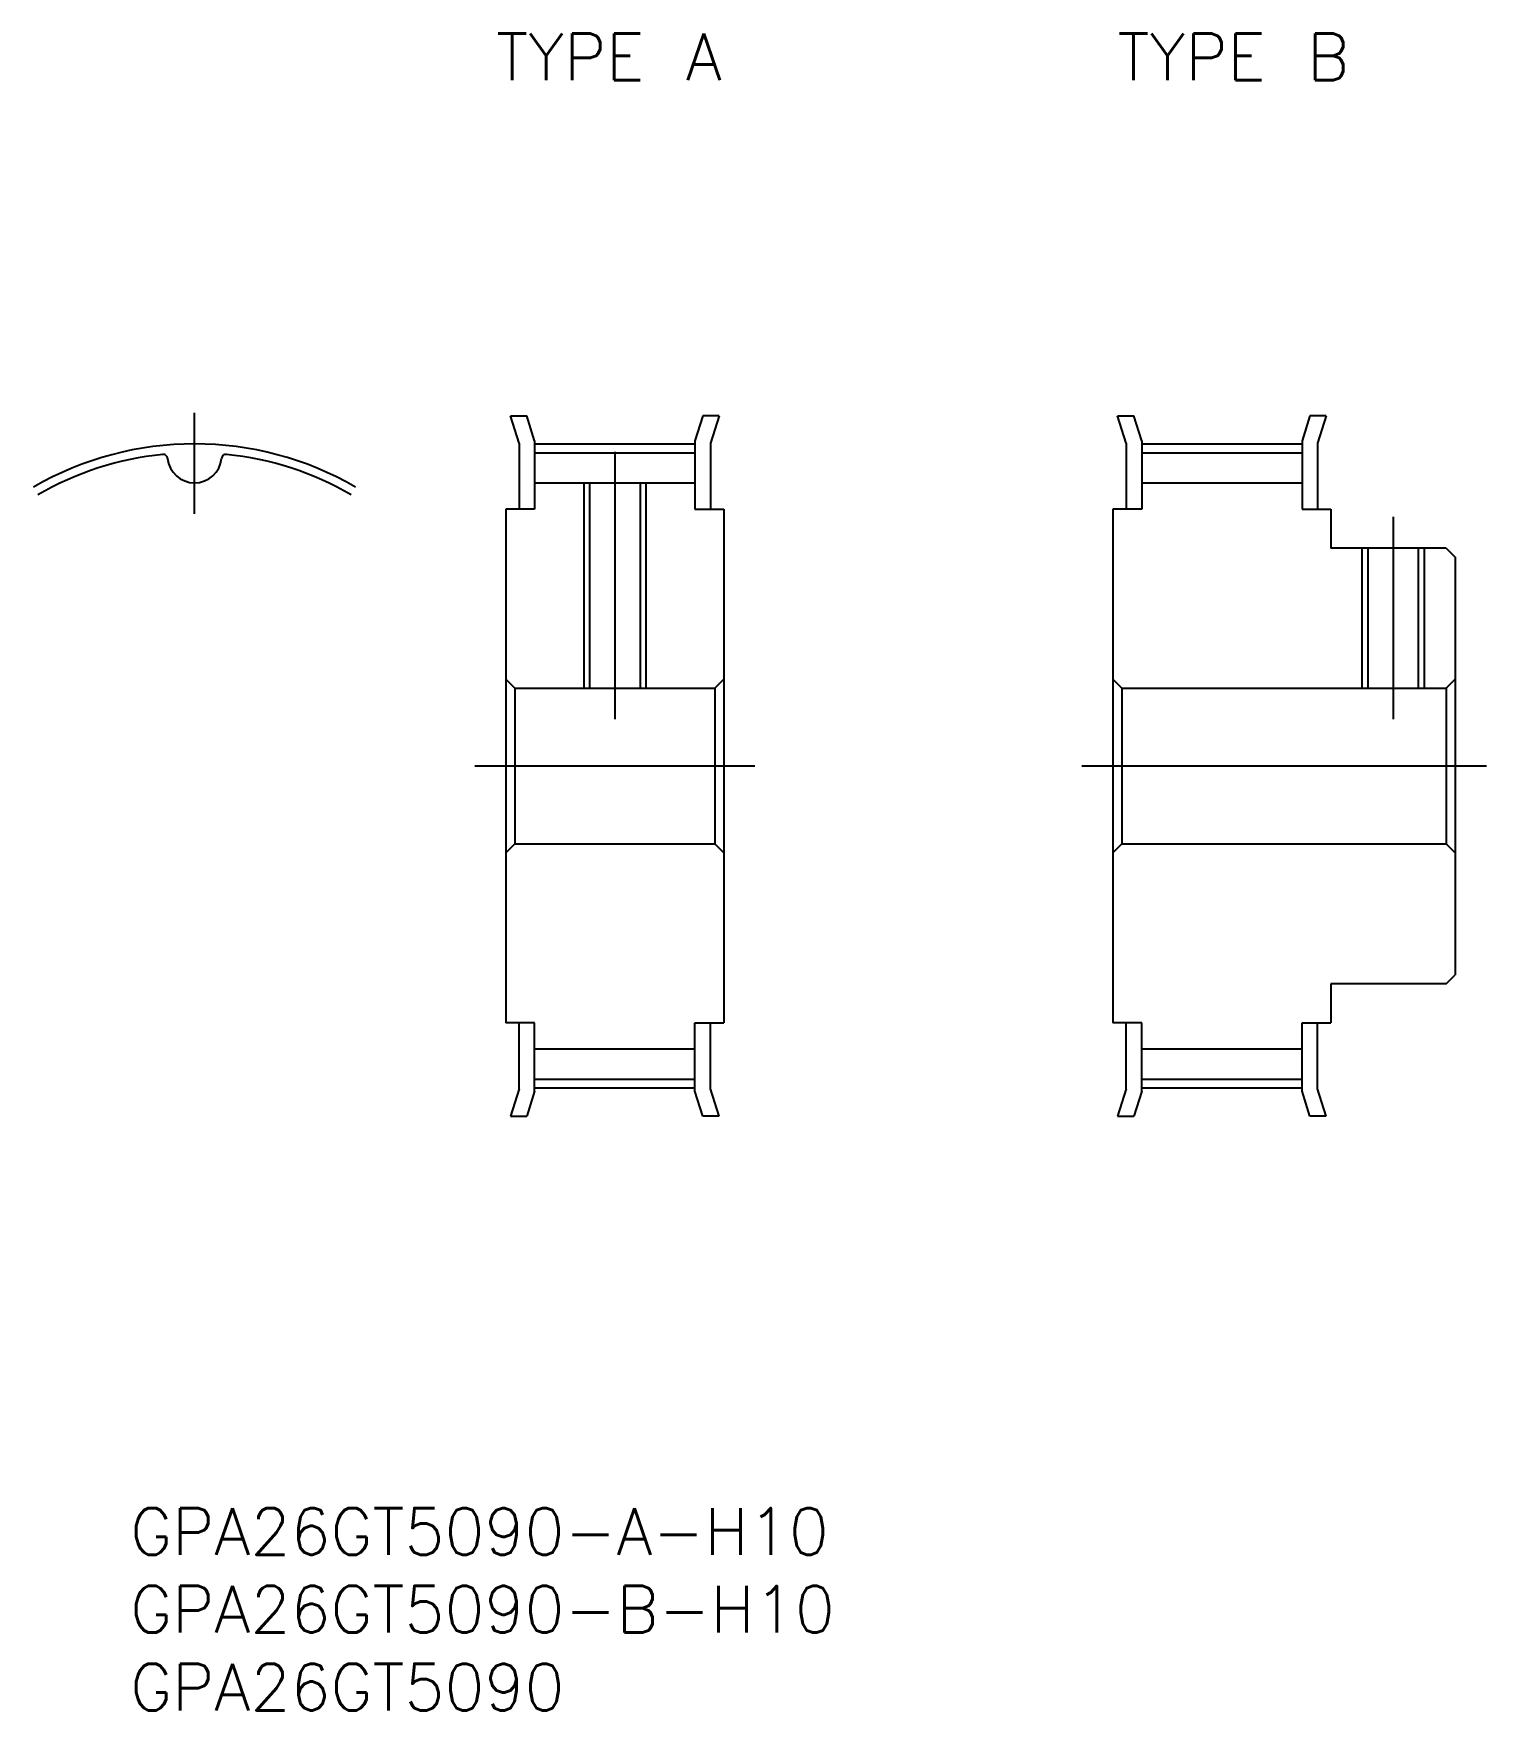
# Model space of a CAD drawing. Extents: x -10 to 83, y -61 to 47.
import ezdxf

# ---------------------------------------------------------------- set-up
doc = ezdxf.new("R2010")
doc.units = 0
doc.linetypes.add('CENTER', pattern=[50.8, 31.75, -6.35, 6.35, -6.35])
doc.layers.get('0').update_dxf_attribs({"linetype": 'CONTINUOUS'})
doc.layers.add('CENTER', color=1, linetype='CONTINUOUS')
doc.styles.get("Standard").update_dxf_attribs({"font": 'txt.shx', "height": 3, "bigfont": 'bigfont.shx'})

# ---------------------------------------------------------------- blocks, each defined once
blk = doc.blocks.new('*U2')
at = {"color": 7, "linetype": 'CONTINUOUS'}
blk.add_text('GPA26GT5090-B-H10', height=3, dxfattribs=at).set_placement((-4.13, -55.69))
blk = doc.blocks.new('*U3')
at = {"color": 7, "linetype": 'CONTINUOUS'}
blk.add_text('GPA26GT5090', height=3, dxfattribs=at).set_placement((-4.13, -60.69))
blk = doc.blocks.new('*U4')
at = {"color": 7, "linetype": 'CONTINUOUS'}
blk.add_text('TYPE A', height=3, dxfattribs=at).set_placement((19.38, 44.06))
blk = doc.blocks.new('*U5')
at = {"color": 7, "linetype": 'CONTINUOUS'}
blk.add_text('TYPE B', height=3, dxfattribs=at).set_placement((59.3, 44.06))
blk = doc.blocks.new('*U6')
at = {"color": 7, "linetype": 'CONTINUOUS'}
blk.add_text('GPA26GT5090-A-H10', height=3, dxfattribs=at).set_placement((-4.13, -50.69))

msp = doc.modelspace()

# ---------------------------------------------------------------- linework, layer by layer
at = {"color": 7, "linetype": 'CONTINUOUS'}
for p, q in [((20.3, 22.5), (21.35, 22.5)), ((20.85, 20.74), (20.3, 22.5)), ((21.85, 20.89), (21.35, 22.5)), ((32.65, 22.5), (32.15, 20.89)), ((33.7, 22.5), (32.65, 22.5)), ((33.7, 22.5), (33.15, 20.74)), ((59.3, 22.5), (60.35, 22.5)), ((59.85, 20.74), (59.3, 22.5)), ((60.85, 20.89), (60.35, 22.5)), ((71.65, 22.5), (71.15, 20.89)), ((72.7, 22.5), (71.65, 22.5)), ((72.7, 22.5), (72.15, 20.74)), ((20.85, 20.74), (20.85, 16.5)), ((21.85, 20.89), (21.85, 16.5)), ((32.15, 20.89), (32.15, 16.5)), ((33.15, 20.74), (33.15, 16.5)), ((59.85, 20.74), (59.85, 16.5)), ((60.85, 20.89), (60.85, 16.5)), ((71.15, 20.89), (71.15, 16.5)), ((72.15, 20.74), (72.15, 16.5)), ((21.85, 20.12), (32.15, 20.12)), ((60.85, 20.12), (71.15, 20.12)), ((21.85, 18.19), (32.15, 18.19)), ((25.38, 18.19), (25.38, 5)), ((28.62, 18.19), (28.62, 5)), ((60.85, 18.19), (71.15, 18.19)), ((20, 16.5), (20, -16.5)), ((21.85, 16.5), (20, 16.5)), ((32.15, 16.5), (34, 16.5)), ((34, 16.5), (34, -16.5)), ((59, 16.5), (59, -16.5)), ((60.85, 16.5), (59, 16.5)), ((71.15, 16.5), (73, 16.5)), ((73, 16.5), (73, 14)), ((80.42, 14), (73, 14)), ((75.38, 14), (75.38, 5)), ((78.62, 14), (78.62, 5)), ((80.42, 14), (81, 13.42)), ((81, 13.42), (81, -13.42)), ((20, 5.58), (20.58, 5)), ((34, 5.58), (33.42, 5)), ((59, 5.58), (59.58, 5)), ((81, 5.58), (80.42, 5)), ((20.58, 5), (33.42, 5)), ((20.58, 5), (20.58, -5)), ((33.42, 5), (33.42, -5)), ((59.58, 5), (80.42, 5)), ((59.58, 5), (59.58, -5)), ((80.42, 5), (80.42, -5)), ((20, -5.58), (20.58, -5)), ((20.58, -5), (33.42, -5)), ((34, -5.58), (33.42, -5)), ((59, -5.58), (59.58, -5)), ((59.58, -5), (80.42, -5)), ((81, -5.58), (80.42, -5)), ((80.42, -14), (73, -14)), ((73, -14), (73, -16.5)), ((80.42, -14), (81, -13.42)), ((21.85, -16.5), (20, -16.5)), ((20.85, -20.74), (20.85, -16.5)), ((21.85, -20.89), (21.85, -16.5)), ((32.15, -20.89), (32.15, -16.5)), ((32.15, -16.5), (34, -16.5)), ((33.15, -20.74), (33.15, -16.5)), ((60.85, -16.5), (59, -16.5)), ((59.85, -20.74), (59.85, -16.5)), ((60.85, -20.89), (60.85, -16.5)), ((71.15, -20.89), (71.15, -16.5)), ((71.15, -16.5), (73, -16.5)), ((72.15, -20.74), (72.15, -16.5)), ((21.85, -18.19), (32.15, -18.19)), ((60.85, -18.19), (71.15, -18.19)), ((21.85, -20.12), (32.15, -20.12)), ((60.85, -20.12), (71.15, -20.12)), ((20.85, -20.74), (20.3, -22.5)), ((21.85, -20.89), (21.35, -22.5)), ((32.65, -22.5), (32.15, -20.89)), ((33.7, -22.5), (33.15, -20.74)), ((59.85, -20.74), (59.3, -22.5)), ((60.85, -20.89), (60.35, -22.5)), ((71.65, -22.5), (71.15, -20.89)), ((72.7, -22.5), (72.15, -20.74)), ((20.3, -22.5), (21.35, -22.5)), ((33.7, -22.5), (32.65, -22.5)), ((59.3, -22.5), (60.35, -22.5)), ((72.7, -22.5), (71.65, -22.5))]:
    msp.add_line(p, q, dxfattribs=at)
at = {"color": 3, "linetype": 'CONTINUOUS'}
for p, q in [((25, 18.19), (25, 5)), ((29, 18.19), (29, 5)), ((75, 14), (75, 5)), ((79, 14), (79, 5))]:
    msp.add_line(p, q, dxfattribs=at)
at = {"color": 7, "linetype": 'CONTINUOUS'}
for centre, radius, start, end in [((0, 0), 20.12, 95.8368, 120), ((-2.02, 19.73), 0.289, 5.6443, 95.8368), ((0, 19.93), 1.74, 185.6443, 354.3557), ((2.02, 19.73), 0.29, 84.1632, 174.3557), ((0, 0), 20.12, 60, 84.1632)]:
    msp.add_arc(centre, radius, start, end, dxfattribs=at)
at = {"layer": 'CENTER', "color": 1, "linetype": 'CENTER'}
for p, q in [((0, 16.19), (0, 22.69)), ((21.85, 20.69), (32.15, 20.69)), ((60.85, 20.69), (71.15, 20.69)), ((27, 20.19), (27, 3)), ((77, 16), (77, 3)), ((18, 0), (36, 0)), ((57, 0), (83, 0)), ((21.85, -20.69), (32.15, -20.69)), ((60.85, -20.69), (71.15, -20.69))]:
    msp.add_line(p, q, dxfattribs=at)
msp.add_arc((0, 0), 20.69, 60, 120, dxfattribs=at)

# ---------------------------------------------------------------- block references
at = {"color": 7, "linetype": 'CONTINUOUS'}
for name in ['*U4', '*U5', '*U6', '*U2', '*U3']:
    msp.add_blockref(name, (0, 0), dxfattribs=at)

doc.saveas('drawing.dxf')
